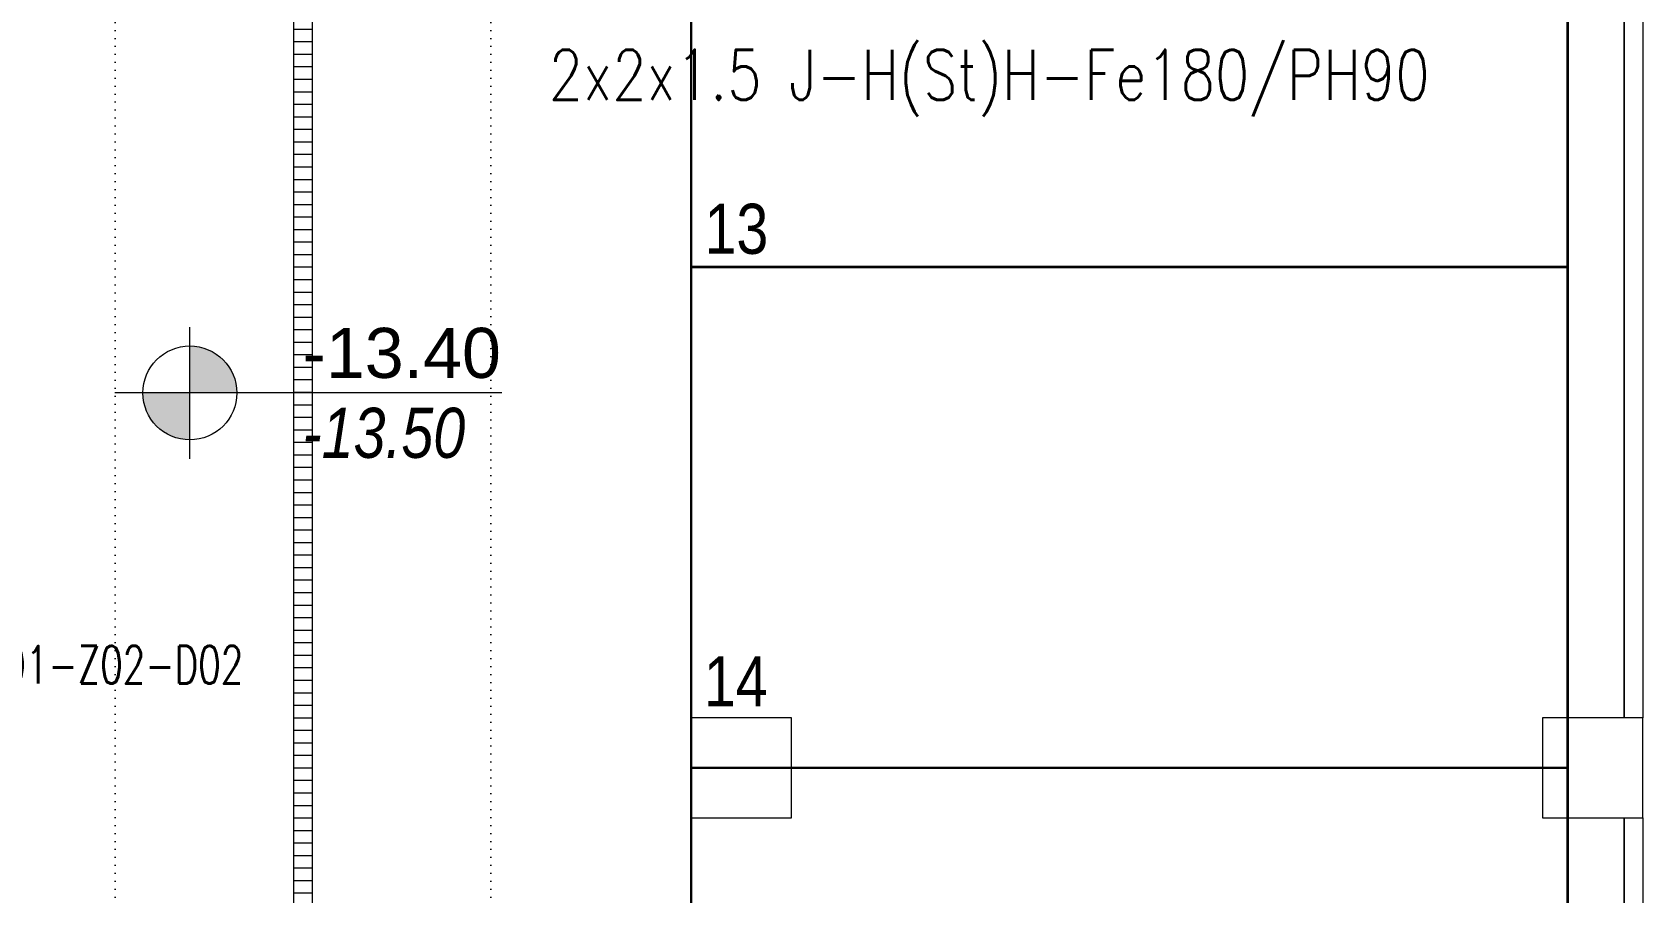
# Model space of a CAD drawing. Header units: metres. Extents: x -19121 to 152404, y -12107 to 29421.
# Drawn here: x 5534 to 6820, y 1540 to 2228 of the extents above; entities that cross this region are included whole.
import ezdxf
from ezdxf.enums import TextEntityAlignment as Align

# ---------------------------------------------------------------- set-up
doc = ezdxf.new("R2010")
doc.units = ezdxf.units.M
doc.header["$LTSCALE"] = 50
doc.header["$MEASUREMENT"] = 0
doc.linetypes.add('DOT2', pattern=[0.125, 0, -0.125])
doc.linetypes.add('HIDDEN', pattern=[0.375, 0.25, -0.125])
doc.layers.get('0').update_dxf_attribs({"color": 9, "lineweight": 5})
for name, color, linetype, lineweight in [('00', 9, 'Continuous', 5), ('01', 9, 'Continuous', 5), ('05', 9, 'Continuous', 5), ('06D', 9, 'Continuous', 5), ('21', 9, 'Continuous', 5), ('E-DEDEKTÖR NUMARALARI', 20, 'Continuous', 30), ('E-YAZI', 7, 'Continuous', 30)]:
    doc.layers.add(name, color=color, linetype=linetype, lineweight=lineweight)
doc.styles.add('Arial', font='arial.ttf', dxfattribs={"height": 2.5})
doc.styles.add('E-YAZI', font='txttw.shx', dxfattribs={"height": 200})
doc.styles.add('MuuM_TEXT-ITALIC', font='ARIALNI.TTF')
doc.styles.add('MuuM_TEXT-STANDART', font='ARIALN.TTF')

# ---------------------------------------------------------------- blocks, each defined once
blk = doc.blocks.new('p-kolon_80x80')
blk.add_lwpolyline([(-40, -40), (40, -40), (40, 40), (-40, 40)], close=True)
blk = doc.blocks.new('2.bod.sitatik')
at = {"layer": '01'}
for p in [(6100, -6990), (6780, -6990)]:
    blk.add_blockref('p-kolon_80x80', p, dxfattribs=at)
blk = doc.blocks.new('p-işyeri')
at = {"color": 0, "const_width": 2}
blk.add_lwpolyline([(200, 0), (200, 700), (-200, 700), (-200, 0)], close=True, dxfattribs=at)
blk = doc.blocks.new('p-birim')
blk.add_lwpolyline([(0, 0), (1, 0), (1, 1), (0, 1)], close=True)
blk = doc.blocks.new('p-ızgara')
at = {"layer": '06D'}
h = blk.add_hatch(dxfattribs=at)
h.set_pattern_fill('_USER', color=252, scale=10, angle=180, style=0, pattern_type=0)
h.set_pattern_definition([(180, (20, -8630), (-1e-15, -10), [])])
h.paths.add_polyline_path([(5742.5, -4975), (5742.5, -8278.5), (5757.5, -8278.5), (5757.5, -4975)])
blk.add_lwpolyline([(5742.5, -4975), (5742.5, -8278.5), (5757.5, -8278.5), (5757.5, -4975)], close=True, dxfattribs=at)
blk = doc.blocks.new('0_elevationtarget-p-bk')
h = blk.add_hatch(color=250)
h.paths.add_polyline_path([(1.875, 0, 0.414214), (0, 1.875), (0, 0)])
h.paths.add_polyline_path([(0, 0), (-1.875, 0, 0.414214), (0, -1.875)])
blk.add_line((0, -2.625), (0, 2.625))
blk.add_lwpolyline([(12.453, 0), (-3, 0)])
blk.add_circle((0, 0), 1.875)
at = {"style": 'Arial'}
blk.add_attdef('BITMISKOT', text='', height=2, dxfattribs=at).set_placement((4.5, 0), align=Align.BOTTOM_LEFT)
at = {"style": 'MuuM_TEXT-ITALIC'}
blk.add_attdef('FINISHINGFLOORLEVEL', text='', height=2, dxfattribs=at).set_placement((4.5, -0.592), align=Align.TOP_LEFT)
blk = doc.blocks.new('2.bod.Mimari')
at = {"layer": '00'}
for points in [[(6820, -6230), (6820, -6950), (6805, -6950), (6805, -6230)], [(6820, -7030), (6820, -7750), (6805, -7750), (6805, -7030)]]:
    blk.add_lwpolyline(points, close=True, dxfattribs=at)
at = {"layer": '06D', "linetype": 'DOT2'}
for points in [[(5600, -4350), (5600, -7755), (5600, -8105)], [(5900, -4350), (5900, -7755), (5900, -8105)]]:
    blk.add_lwpolyline(points, dxfattribs=at)
at = {"layer": '05', "xscale": -45, "yscale": 720}
for p in [(6805, -6950), (6805, -7750)]:
    blk.add_blockref('p-birim', p, dxfattribs=at)
at = {"layer": '06D'}
blk.add_blockref('p-ızgara', (0, 0), dxfattribs=at)
at = {"layer": '06D', "color": 89, "linetype": 'HIDDEN', "true_color": 0x2e4d23, "rotation": 90}
for p in [(6760, -6390), (6760, -6790), (6760, -7190)]:
    blk.add_blockref('p-işyeri', p, dxfattribs=at)
at = {"layer": '21', "xscale": 20, "yscale": 20, "zscale": 20}
blk.add_blockref('0_elevationtarget-p-bk', (5659.61, -6690.6), dxfattribs=at).add_auto_attribs({'BITMISKOT': '-13.40', 'FINISHINGFLOORLEVEL': '-13.50'})
at = {"layer": '21', "style": 'MuuM_TEXT-STANDART'}
for s, p in [('13', (6070.64, -6591.49)), ('14', (6070.08, -6952.98))]:
    blk.add_text(s, height=40, dxfattribs=at).set_placement(p, align=Align.BOTTOM_LEFT)

msp = doc.modelspace()

# ---------------------------------------------------------------- block references
for name in ['2.bod.sitatik', '2.bod.Mimari']:
    msp.add_blockref(name, (0, 8630))

# ---------------------------------------------------------------- texts
at = {"layer": 'E-DEDEKTÖR NUMARALARI', "style": 'E-YAZI', "width": 0.7}
msp.add_text('P01-Z02-D02', height=30, dxfattribs=at).set_placement((5491.7, 1707.3))
at = {"layer": 'E-YAZI', "color": 3, "style": 'E-YAZI', "width": 0.8}
msp.add_text('2x2x1.5 J-H(St)H-Fe180/PH90', height=40, dxfattribs=at).set_placement((5946.2, 2173.5))

doc.saveas('drawing.dxf')
